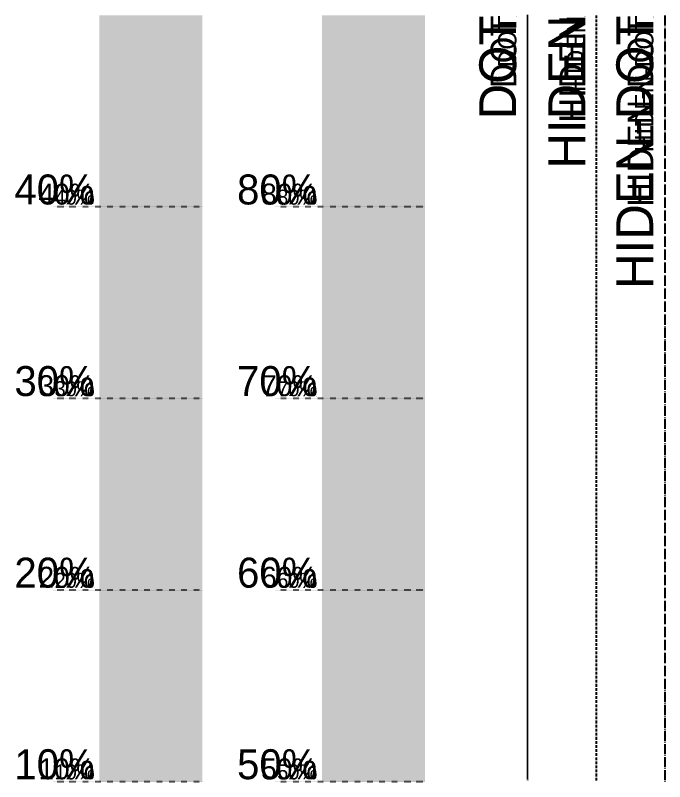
# Model space of a CAD drawing. Header units: centimetres. Extents: x -292707 to 138715, y -53922 to 66277.
# Drawn here: x -2969.6 to -2590.5, y 528.5 to 976.1 of the extents above; entities that cross this region are included whole.
import ezdxf

# ---------------------------------------------------------------- set-up
doc = ezdxf.new("R2010")
doc.units = ezdxf.units.CM
for name, pattern in [('ACAD_ISO04W100', [30, 24, -3, 0, -3]), ('DOT3', [1, 0, -1]), ('HIDDEN', [9.525, 6.35, -3.175])]:
    doc.linetypes.add(name, pattern=pattern)
for name, color, linetype in [('A-ALINE-4', 113, 'Continuous'), ('A-TEXT', 254, 'Continuous'), ('A-TEXT @ 0.1', 254, 'Continuous'), ('A-TEXT @ 10', 254, 'Continuous'), ('A-TEXT @ 5', 254, 'Continuous'), ('A-TEXT @ 7', 254, 'Continuous')]:
    doc.layers.add(name, color=color, linetype=linetype)
for name, color, linetype, lineweight, true_color in [('A-FILL-1', 250, 'Continuous', 0, 0x333333), ('A-FILL-2', 7, 'Continuous', 0, 0x4d4d4d), ('A-FILL-3', 7, 'Continuous', 0, 0x666666), ('A-FILL-4', 9, 'Continuous', 0, 0x808080), ('A-FILL-5', 7, 'Continuous', 0, 0x999999), ('A-FILL-6', 7, 'Continuous', 0, 0xb3b3b3), ('A-FILL-7', 7, 'Continuous', 0, 0xcccccc), ('A-FILL-8', 7, 'Continuous', 0, 0xe6e6e6)]:
    doc.layers.add(name, color=color, linetype=linetype, lineweight=lineweight, true_color=true_color)
doc.styles.add('Font 9 pt', font='GOTHIC.TTF', dxfattribs={"height": 2.15})

# ---------------------------------------------------------------- blocks, each defined once
blk = doc.blocks.new('*U1126')
at = {"layer": 'A-TEXT @ 0.1', "insert": (-2596.92, 976), "char_height": 0.215, "width": 3.4194, "attachment_point": 9, "rotation": 90, "style": 'Font 9 pt'}
blk.add_mtext('HIDEN-DOT', dxfattribs=at)
at = {"layer": 'A-TEXT @ 10', "insert": (-2596.92, 976), "char_height": 21.5, "width": 341.9382, "attachment_point": 9, "rotation": 90, "style": 'Font 9 pt'}
blk.add_mtext('HIDEN-DOT', dxfattribs=at)
at = {"layer": 'A-TEXT @ 5', "insert": (-2596.92, 976), "char_height": 10.75, "width": 170.9691, "attachment_point": 9, "rotation": 90, "style": 'Font 9 pt'}
blk.add_mtext('HIDEN-DOT', dxfattribs=at)
at = {"layer": 'A-TEXT @ 7', "insert": (-2596.92, 976), "char_height": 15.05, "width": 239.3568, "attachment_point": 9, "rotation": 90, "style": 'Font 9 pt'}
blk.add_mtext('HIDEN-DOT', dxfattribs=at)
blk = doc.blocks.new('*U1127')
at = {"layer": 'A-TEXT @ 0.1', "insert": (-2636.92, 976), "char_height": 0.215, "width": 3.4194, "attachment_point": 9, "rotation": 90, "style": 'Font 9 pt'}
blk.add_mtext('HIDEN', dxfattribs=at)
at = {"layer": 'A-TEXT @ 10', "insert": (-2636.92, 976), "char_height": 21.5, "width": 341.9382, "attachment_point": 9, "rotation": 90, "style": 'Font 9 pt'}
blk.add_mtext('HIDEN', dxfattribs=at)
at = {"layer": 'A-TEXT @ 5', "insert": (-2636.92, 976), "char_height": 10.75, "width": 170.9691, "attachment_point": 9, "rotation": 90, "style": 'Font 9 pt'}
blk.add_mtext('HIDEN', dxfattribs=at)
at = {"layer": 'A-TEXT @ 7', "insert": (-2636.92, 976), "char_height": 15.05, "width": 239.3568, "attachment_point": 9, "rotation": 90, "style": 'Font 9 pt'}
blk.add_mtext('HIDEN', dxfattribs=at)
blk = doc.blocks.new('*U1128')
at = {"layer": 'A-TEXT @ 0.1', "insert": (-2676.92, 976), "char_height": 0.215, "width": 3.4194, "attachment_point": 9, "rotation": 90, "style": 'Font 9 pt'}
blk.add_mtext('DOT', dxfattribs=at)
at = {"layer": 'A-TEXT @ 10', "insert": (-2676.92, 976), "char_height": 21.5, "width": 341.9382, "attachment_point": 9, "rotation": 90, "style": 'Font 9 pt'}
blk.add_mtext('DOT', dxfattribs=at)
at = {"layer": 'A-TEXT @ 5', "insert": (-2676.92, 976), "char_height": 10.75, "width": 170.9691, "attachment_point": 9, "rotation": 90, "style": 'Font 9 pt'}
blk.add_mtext('DOT', dxfattribs=at)
at = {"layer": 'A-TEXT @ 7', "insert": (-2676.92, 976), "char_height": 15.05, "width": 239.3568, "attachment_point": 9, "rotation": 90, "style": 'Font 9 pt'}
blk.add_mtext('DOT', dxfattribs=at)
blk = doc.blocks.new('*U1129')
at = {"layer": 'A-TEXT @ 0.1', "insert": (-2793.33, 865.39), "char_height": 0.175, "attachment_point": 9, "style": 'Font 9 pt'}
blk.add_mtext_dynamic_manual_height_columns('80%', width=0.1397, gutter_width=0.0625, heights=[0.0203], dxfattribs=at)
at = {"layer": 'A-TEXT @ 10', "insert": (-2793.33, 865.39), "char_height": 17.5, "attachment_point": 9, "style": 'Font 9 pt'}
blk.add_mtext_dynamic_manual_height_columns('80%', width=13.9719, gutter_width=6.25, heights=[2.03], dxfattribs=at)
at = {"layer": 'A-TEXT @ 5', "insert": (-2793.33, 865.39), "char_height": 8.75, "attachment_point": 9, "style": 'Font 9 pt'}
blk.add_mtext_dynamic_manual_height_columns('80%', width=6.986, gutter_width=3.12, heights=[1.02], dxfattribs=at)
at = {"layer": 'A-TEXT @ 7', "insert": (-2793.33, 865.39), "char_height": 12.25, "attachment_point": 9, "style": 'Font 9 pt'}
blk.add_mtext_dynamic_manual_height_columns('80%', width=9.7803, gutter_width=4.38, heights=[1.42], dxfattribs=at)
blk = doc.blocks.new('*U1157')
at = {"layer": 'A-TEXT @ 0.1', "insert": (-2793.33, 753.49), "char_height": 0.175, "attachment_point": 9, "style": 'Font 9 pt'}
blk.add_mtext_dynamic_manual_height_columns('70%', width=0.1397, gutter_width=0.0625, heights=[0.0203], dxfattribs=at)
at = {"layer": 'A-TEXT @ 10', "insert": (-2793.33, 753.49), "char_height": 17.5, "attachment_point": 9, "style": 'Font 9 pt'}
blk.add_mtext_dynamic_manual_height_columns('70%', width=13.9719, gutter_width=6.25, heights=[2.03], dxfattribs=at)
at = {"layer": 'A-TEXT @ 5', "insert": (-2793.33, 753.49), "char_height": 8.75, "attachment_point": 9, "style": 'Font 9 pt'}
blk.add_mtext_dynamic_manual_height_columns('70%', width=6.986, gutter_width=3.12, heights=[1.02], dxfattribs=at)
at = {"layer": 'A-TEXT @ 7', "insert": (-2793.33, 753.49), "char_height": 12.25, "attachment_point": 9, "style": 'Font 9 pt'}
blk.add_mtext_dynamic_manual_height_columns('70%', width=9.7803, gutter_width=4.38, heights=[1.42], dxfattribs=at)
blk = doc.blocks.new('*U1158')
at = {"layer": 'A-TEXT @ 0.1', "insert": (-2793.33, 641.59), "char_height": 0.175, "attachment_point": 9, "style": 'Font 9 pt'}
blk.add_mtext_dynamic_manual_height_columns('60%', width=0.1397, gutter_width=0.0625, heights=[0.0203], dxfattribs=at)
at = {"layer": 'A-TEXT @ 10', "insert": (-2793.33, 641.59), "char_height": 17.5, "attachment_point": 9, "style": 'Font 9 pt'}
blk.add_mtext_dynamic_manual_height_columns('60%', width=13.9719, gutter_width=6.25, heights=[2.03], dxfattribs=at)
at = {"layer": 'A-TEXT @ 5', "insert": (-2793.33, 641.59), "char_height": 8.75, "attachment_point": 9, "style": 'Font 9 pt'}
blk.add_mtext_dynamic_manual_height_columns('60%', width=6.986, gutter_width=3.12, heights=[1.02], dxfattribs=at)
at = {"layer": 'A-TEXT @ 7', "insert": (-2793.33, 641.59), "char_height": 12.25, "attachment_point": 9, "style": 'Font 9 pt'}
blk.add_mtext_dynamic_manual_height_columns('60%', width=9.7803, gutter_width=4.38, heights=[1.42], dxfattribs=at)
blk = doc.blocks.new('*U1159')
at = {"layer": 'A-TEXT @ 0.1', "insert": (-2793.33, 529.69), "char_height": 0.175, "attachment_point": 9, "style": 'Font 9 pt'}
blk.add_mtext_dynamic_manual_height_columns('50%', width=0.1397, gutter_width=0.0625, heights=[0.0203], dxfattribs=at)
at = {"layer": 'A-TEXT @ 10', "insert": (-2793.33, 529.69), "char_height": 17.5, "attachment_point": 9, "style": 'Font 9 pt'}
blk.add_mtext_dynamic_manual_height_columns('50%', width=13.9719, gutter_width=6.25, heights=[2.03], dxfattribs=at)
at = {"layer": 'A-TEXT @ 5', "insert": (-2793.33, 529.69), "char_height": 8.75, "attachment_point": 9, "style": 'Font 9 pt'}
blk.add_mtext_dynamic_manual_height_columns('50%', width=6.986, gutter_width=3.12, heights=[1.02], dxfattribs=at)
at = {"layer": 'A-TEXT @ 7', "insert": (-2793.33, 529.69), "char_height": 12.25, "attachment_point": 9, "style": 'Font 9 pt'}
blk.add_mtext_dynamic_manual_height_columns('50%', width=9.7803, gutter_width=4.38, heights=[1.42], dxfattribs=at)
blk = doc.blocks.new('*U1160')
at = {"layer": 'A-TEXT @ 0.1', "insert": (-2923.33, 529.69), "char_height": 0.175, "attachment_point": 9, "style": 'Font 9 pt'}
blk.add_mtext_dynamic_manual_height_columns('10%', width=0.1397, gutter_width=0.0625, heights=[0.0203], dxfattribs=at)
at = {"layer": 'A-TEXT @ 10', "insert": (-2923.33, 529.69), "char_height": 17.5, "attachment_point": 9, "style": 'Font 9 pt'}
blk.add_mtext_dynamic_manual_height_columns('10%', width=13.9719, gutter_width=6.25, heights=[2.03], dxfattribs=at)
at = {"layer": 'A-TEXT @ 5', "insert": (-2923.33, 529.69), "char_height": 8.75, "attachment_point": 9, "style": 'Font 9 pt'}
blk.add_mtext_dynamic_manual_height_columns('10%', width=6.986, gutter_width=3.12, heights=[1.02], dxfattribs=at)
at = {"layer": 'A-TEXT @ 7', "insert": (-2923.33, 529.69), "char_height": 12.25, "attachment_point": 9, "style": 'Font 9 pt'}
blk.add_mtext_dynamic_manual_height_columns('10%', width=9.7803, gutter_width=4.38, heights=[1.42], dxfattribs=at)
blk = doc.blocks.new('*U1161')
at = {"layer": 'A-TEXT @ 0.1', "insert": (-2923.33, 641.59), "char_height": 0.175, "attachment_point": 9, "style": 'Font 9 pt'}
blk.add_mtext_dynamic_manual_height_columns('20%', width=0.1397, gutter_width=0.0625, heights=[0.0203], dxfattribs=at)
at = {"layer": 'A-TEXT @ 10', "insert": (-2923.33, 641.59), "char_height": 17.5, "attachment_point": 9, "style": 'Font 9 pt'}
blk.add_mtext_dynamic_manual_height_columns('20%', width=13.9719, gutter_width=6.25, heights=[2.03], dxfattribs=at)
at = {"layer": 'A-TEXT @ 5', "insert": (-2923.33, 641.59), "char_height": 8.75, "attachment_point": 9, "style": 'Font 9 pt'}
blk.add_mtext_dynamic_manual_height_columns('20%', width=6.986, gutter_width=3.12, heights=[1.02], dxfattribs=at)
at = {"layer": 'A-TEXT @ 7', "insert": (-2923.33, 641.59), "char_height": 12.25, "attachment_point": 9, "style": 'Font 9 pt'}
blk.add_mtext_dynamic_manual_height_columns('20%', width=9.7803, gutter_width=4.38, heights=[1.42], dxfattribs=at)
blk = doc.blocks.new('*U1162')
at = {"layer": 'A-TEXT @ 0.1', "insert": (-2923.33, 753.49), "char_height": 0.175, "attachment_point": 9, "style": 'Font 9 pt'}
blk.add_mtext_dynamic_manual_height_columns('30%', width=0.1397, gutter_width=0.0625, heights=[0.0203], dxfattribs=at)
at = {"layer": 'A-TEXT @ 10', "insert": (-2923.33, 753.49), "char_height": 17.5, "attachment_point": 9, "style": 'Font 9 pt'}
blk.add_mtext_dynamic_manual_height_columns('30%', width=13.9719, gutter_width=6.25, heights=[2.03], dxfattribs=at)
at = {"layer": 'A-TEXT @ 5', "insert": (-2923.33, 753.49), "char_height": 8.75, "attachment_point": 9, "style": 'Font 9 pt'}
blk.add_mtext_dynamic_manual_height_columns('30%', width=6.986, gutter_width=3.12, heights=[1.02], dxfattribs=at)
at = {"layer": 'A-TEXT @ 7', "insert": (-2923.33, 753.49), "char_height": 12.25, "attachment_point": 9, "style": 'Font 9 pt'}
blk.add_mtext_dynamic_manual_height_columns('30%', width=9.7803, gutter_width=4.38, heights=[1.42], dxfattribs=at)
blk = doc.blocks.new('*U1163')
at = {"layer": 'A-TEXT @ 0.1', "insert": (-2923.33, 865.39), "char_height": 0.175, "attachment_point": 9, "style": 'Font 9 pt'}
blk.add_mtext_dynamic_manual_height_columns('40%', width=0.1397, gutter_width=0.0625, heights=[0.0203], dxfattribs=at)
at = {"layer": 'A-TEXT @ 10', "insert": (-2923.33, 865.39), "char_height": 17.5, "attachment_point": 9, "style": 'Font 9 pt'}
blk.add_mtext_dynamic_manual_height_columns('40%', width=13.9719, gutter_width=6.25, heights=[2.03], dxfattribs=at)
at = {"layer": 'A-TEXT @ 5', "insert": (-2923.33, 865.39), "char_height": 8.75, "attachment_point": 9, "style": 'Font 9 pt'}
blk.add_mtext_dynamic_manual_height_columns('40%', width=6.986, gutter_width=3.12, heights=[1.02], dxfattribs=at)
at = {"layer": 'A-TEXT @ 7', "insert": (-2923.33, 865.39), "char_height": 12.25, "attachment_point": 9, "style": 'Font 9 pt'}
blk.add_mtext_dynamic_manual_height_columns('40%', width=9.7803, gutter_width=4.38, heights=[1.42], dxfattribs=at)

msp = doc.modelspace()

# ---------------------------------------------------------------- hatches: boundary and pattern name
at = {"layer": 'A-FILL-1'}
h = msp.add_hatch(color=256, dxfattribs=at)
h.dxf.hatch_style = 1
h.paths.add_polyline_path([(-2730.51, 976.1), (-2790.51, 976.1), (-2790.51, 864.2), (-2730.51, 864.2)])
at = {"layer": 'A-FILL-2'}
h = msp.add_hatch(color=256, dxfattribs=at)
h.dxf.hatch_style = 1
h.paths.add_polyline_path([(-2730.51, 864.2), (-2790.51, 864.2), (-2790.51, 752.3), (-2730.51, 752.3)])
at = {"layer": 'A-FILL-3'}
h = msp.add_hatch(color=256, dxfattribs=at)
h.dxf.hatch_style = 1
h.paths.add_polyline_path([(-2730.51, 752.3), (-2790.51, 752.3), (-2790.51, 640.4), (-2730.51, 640.4)])
at = {"layer": 'A-FILL-4'}
h = msp.add_hatch(color=256, dxfattribs=at)
h.dxf.hatch_style = 1
h.paths.add_polyline_path([(-2730.51, 640.4), (-2790.51, 640.4), (-2790.51, 528.5), (-2730.51, 528.5)])
at = {"layer": 'A-FILL-5'}
h = msp.add_hatch(color=256, dxfattribs=at)
h.dxf.hatch_style = 1
h.paths.add_polyline_path([(-2860.51, 976.1), (-2920.51, 976.1), (-2920.51, 864.2), (-2860.51, 864.2)])
at = {"layer": 'A-FILL-6'}
h = msp.add_hatch(color=256, dxfattribs=at)
h.dxf.hatch_style = 1
h.paths.add_polyline_path([(-2860.51, 864.2), (-2920.51, 864.2), (-2920.51, 752.3), (-2860.51, 752.3)])
at = {"layer": 'A-FILL-7'}
h = msp.add_hatch(color=256, dxfattribs=at)
h.dxf.hatch_style = 1
h.paths.add_polyline_path([(-2860.51, 752.3), (-2920.51, 752.3), (-2920.51, 640.4), (-2860.51, 640.4)])
at = {"layer": 'A-FILL-8'}
h = msp.add_hatch(color=256, dxfattribs=at)
h.dxf.hatch_style = 1
h.paths.add_polyline_path([(-2860.51, 640.4), (-2920.51, 640.4), (-2920.51, 528.5), (-2860.51, 528.5)])

# ---------------------------------------------------------------- linework, layer by layer
at = {"layer": 'A-ALINE-4', "linetype": 'DOT3'}
msp.add_lwpolyline([(-2670.51, 976.1), (-2670.51, 528.5)], dxfattribs=at)
at = {"layer": 'A-ALINE-4', "linetype": 'HIDDEN', "ltscale": 0.25}
msp.add_lwpolyline([(-2630.51, 976.1), (-2630.51, 528.5)], dxfattribs=at)
at = {"layer": 'A-ALINE-4', "linetype": 'ACAD_ISO04W100', "ltscale": 0.25}
msp.add_lwpolyline([(-2590.51, 976.1), (-2590.51, 528.5)], dxfattribs=at)
at = {"layer": 'A-ALINE-4', "linetype": 'DOT3', "ltscale": 0.5}
for points in [[(-2860.51, 864.2), (-2947.79, 864.2)], [(-2730.51, 864.2), (-2817.79, 864.2)], [(-2860.51, 752.3), (-2947.79, 752.3)], [(-2730.51, 752.3), (-2817.79, 752.3)], [(-2860.51, 640.4), (-2947.79, 640.4)], [(-2730.51, 640.4), (-2817.79, 640.4)], [(-2860.51, 528.5), (-2947.79, 528.5)], [(-2730.51, 528.5), (-2817.79, 528.5)]]:
    msp.add_lwpolyline(points, dxfattribs=at)

# ---------------------------------------------------------------- block references
at = {"layer": 'A-TEXT'}
for name in ['*U1128', '*U1127', '*U1126', '*U1163', '*U1129', '*U1162', '*U1157', '*U1161', '*U1158', '*U1160', '*U1159']:
    msp.add_blockref(name, (0, 0), dxfattribs=at)

doc.saveas('drawing.dxf')
